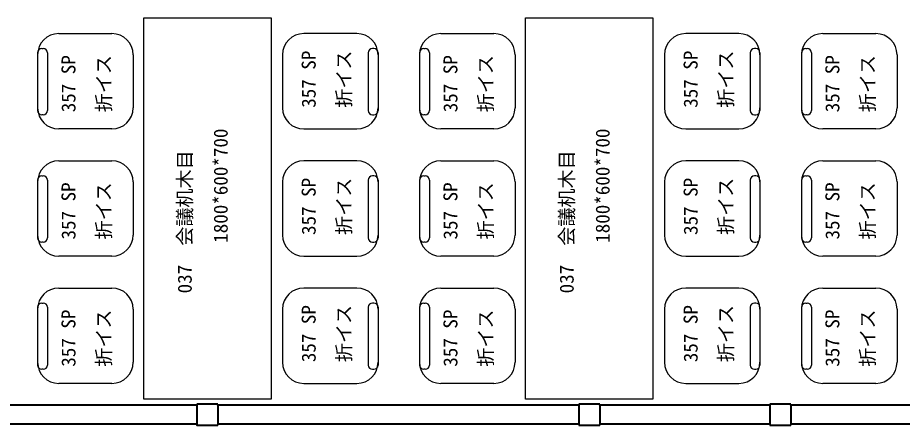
# Model space of a CAD drawing. Units: millimetres at full size, sheet at 1:60; details may follow other scales. Extents: x -23115 to 23713, y -14805 to 12672.
# Drawn here: x -9695 to -5526, y -13528 to -11605 of the extents above; entities that cross this region are included whole.
import ezdxf
from ezdxf.enums import TextEntityAlignment as Align

# ---------------------------------------------------------------- set-up
doc = ezdxf.new("R2010")
doc.units = ezdxf.units.MM
doc.header["$LTSCALE"] = 60
doc.layers.add('1-1', color=2, linetype='Continuous', lineweight=40)
doc.layers.add('1-3', color=7, linetype='Continuous', lineweight=25)
doc.styles.add('ＭＳ ゴシック', font='')
doc.styles.get('ＭＳ ゴシック').set_extended_font_data('MS Gothic')

msp = doc.modelspace()

# ---------------------------------------------------------------- linework, layer by layer
at = {"layer": '1-1'}
for p, q in [((-8850.64, -13432.75), (-10550.64, -13432.75)), ((-8850.64, -13432.75), (-8850.64, -13427.75)), ((-8750.64, -13427.75), (-8850.64, -13427.75)), ((-8750.64, -13432.75), (-8750.64, -13427.75)), ((-7050.64, -13432.75), (-8750.64, -13432.75)), ((-7050.64, -13432.75), (-7050.64, -13427.75)), ((-6950.64, -13427.75), (-7050.64, -13427.75)), ((-6950.64, -13432.75), (-6950.64, -13427.75)), ((-6150.64, -13432.75), (-6950.64, -13432.75)), ((-6150.64, -13432.75), (-6150.64, -13427.75)), ((-6050.64, -13427.75), (-6150.64, -13427.75)), ((-6050.64, -13432.75), (-6050.64, -13427.75)), ((-4350.64, -13432.75), (-6050.64, -13432.75)), ((-8850.64, -13522.75), (-10550.64, -13522.75)), ((-7050.64, -13522.75), (-8750.64, -13522.75)), ((-7050.64, -13527.75), (-6950.64, -13527.75)), ((-6150.64, -13522.75), (-6950.64, -13522.75)), ((-6150.64, -13527.75), (-6050.64, -13527.75)), ((-4350.64, -13522.75), (-6050.64, -13522.75))]:
    msp.add_line(p, q, dxfattribs=at)
for points in [[(-8850.64, -13432.75), (-8850.64, -13522.75), (-8850.64, -13527.75), (-8750.64, -13527.75)], [(-8750.64, -13432.75), (-8750.64, -13522.75), (-8750.64, -13527.75)], [(-7050.64, -13432.75), (-7050.64, -13522.75), (-7050.64, -13527.75)], [(-6950.64, -13432.75), (-6950.64, -13522.75), (-6950.64, -13527.75)], [(-6150.64, -13432.75), (-6150.64, -13522.75), (-6150.64, -13527.75)], [(-6050.64, -13432.75), (-6050.64, -13522.75), (-6050.64, -13527.75)]]:
    msp.add_lwpolyline(points, dxfattribs=at)
at = {"layer": '1-3'}
for p, q in [((-9500.64, -11680.11), (-9250.64, -11680.11)), ((-8096.35, -11680.11), (-8346.35, -11680.11)), ((-7700.64, -11680.11), (-7450.64, -11680.11)), ((-6296.35, -11680.11), (-6546.35, -11680.11)), ((-5900.64, -11680.11), (-5650.64, -11680.11)), ((-9580.64, -11751.08), (-9574.07, -11751.08)), ((-8016.35, -11751.08), (-8022.92, -11751.08)), ((-7780.64, -11751.08), (-7774.07, -11751.08)), ((-6216.35, -11751.08), (-6222.92, -11751.08)), ((-5980.64, -11751.08), (-5974.07, -11751.08)), ((-9600.64, -11771.08), (-9600.64, -12043.36)), ((-9554.08, -11771.08), (-9554.08, -12043.36)), ((-9150.64, -11780.11), (-9150.64, -12030.11)), ((-8446.35, -11780.11), (-8446.35, -12030.11)), ((-8042.92, -11771.08), (-8042.92, -12043.36)), ((-7996.35, -11771.08), (-7996.35, -12043.36)), ((-7800.64, -11771.08), (-7800.64, -12043.36)), ((-7754.08, -11771.08), (-7754.08, -12043.36)), ((-7350.64, -11780.11), (-7350.64, -12030.11)), ((-6646.35, -11780.11), (-6646.35, -12030.11)), ((-6242.92, -11771.08), (-6242.92, -12043.36)), ((-6196.35, -11771.08), (-6196.35, -12043.36)), ((-6000.64, -11771.08), (-6000.64, -12043.36)), ((-5954.08, -11771.08), (-5954.08, -12043.36)), ((-5550.64, -11780.11), (-5550.64, -12030.11)), ((-9574.07, -12063.36), (-9580.64, -12063.36)), ((-8022.92, -12063.36), (-8016.35, -12063.36)), ((-7774.07, -12063.36), (-7780.64, -12063.36)), ((-6222.92, -12063.36), (-6216.35, -12063.36)), ((-5974.07, -12063.36), (-5980.64, -12063.36)), ((-9250.64, -12130.11), (-9500.64, -12130.11)), ((-8346.35, -12130.11), (-8096.35, -12130.11)), ((-7450.64, -12130.11), (-7700.64, -12130.11)), ((-6546.35, -12130.11), (-6296.35, -12130.11)), ((-5650.64, -12130.11), (-5900.64, -12130.11)), ((-9500.64, -12280.11), (-9250.64, -12280.11)), ((-8096.35, -12280.11), (-8346.35, -12280.11)), ((-7700.64, -12280.11), (-7450.64, -12280.11)), ((-6296.35, -12280.11), (-6546.35, -12280.11)), ((-5900.64, -12280.11), (-5650.64, -12280.11)), ((-9600.64, -12371.08), (-9600.64, -12643.36)), ((-9580.64, -12351.08), (-9574.07, -12351.08)), ((-9554.08, -12371.08), (-9554.08, -12643.36)), ((-9150.64, -12380.11), (-9150.64, -12630.11)), ((-8446.35, -12380.11), (-8446.35, -12630.11)), ((-8042.92, -12371.08), (-8042.92, -12643.36)), ((-8016.35, -12351.08), (-8022.92, -12351.08)), ((-7996.35, -12371.08), (-7996.35, -12643.36)), ((-7800.64, -12371.08), (-7800.64, -12643.36)), ((-7780.64, -12351.08), (-7774.07, -12351.08)), ((-7754.08, -12371.08), (-7754.08, -12643.36)), ((-7350.64, -12380.11), (-7350.64, -12630.11)), ((-6646.35, -12380.11), (-6646.35, -12630.11)), ((-6242.92, -12371.08), (-6242.92, -12643.36)), ((-6216.35, -12351.08), (-6222.92, -12351.08)), ((-6196.35, -12371.08), (-6196.35, -12643.36)), ((-6000.64, -12371.08), (-6000.64, -12643.36)), ((-5980.64, -12351.08), (-5974.07, -12351.08)), ((-5954.08, -12371.08), (-5954.08, -12643.36)), ((-5550.64, -12380.11), (-5550.64, -12630.11)), ((-9574.07, -12663.36), (-9580.64, -12663.36)), ((-8022.92, -12663.36), (-8016.35, -12663.36)), ((-7774.07, -12663.36), (-7780.64, -12663.36)), ((-6222.92, -12663.36), (-6216.35, -12663.36)), ((-5974.07, -12663.36), (-5980.64, -12663.36)), ((-9250.64, -12730.11), (-9500.64, -12730.11)), ((-8346.35, -12730.11), (-8096.35, -12730.11)), ((-7450.64, -12730.11), (-7700.64, -12730.11)), ((-6546.35, -12730.11), (-6296.35, -12730.11)), ((-5650.64, -12730.11), (-5900.64, -12730.11)), ((-9500.64, -12880.11), (-9250.64, -12880.11)), ((-8096.35, -12880.11), (-8346.35, -12880.11)), ((-7700.64, -12880.11), (-7450.64, -12880.11)), ((-6296.35, -12880.11), (-6546.35, -12880.11)), ((-5900.64, -12880.11), (-5650.64, -12880.11)), ((-9580.64, -12951.08), (-9574.07, -12951.08)), ((-8016.35, -12951.08), (-8022.92, -12951.08)), ((-7780.64, -12951.08), (-7774.07, -12951.08)), ((-6216.35, -12951.08), (-6222.92, -12951.08)), ((-5980.64, -12951.08), (-5974.07, -12951.08)), ((-9600.64, -12971.08), (-9600.64, -13243.36)), ((-9554.08, -12971.08), (-9554.08, -13243.36)), ((-9150.64, -12980.11), (-9150.64, -13230.11)), ((-8446.35, -12980.11), (-8446.35, -13230.11)), ((-8042.92, -12971.08), (-8042.92, -13243.36)), ((-7996.35, -12971.08), (-7996.35, -13243.36)), ((-7800.64, -12971.08), (-7800.64, -13243.36)), ((-7754.08, -12971.08), (-7754.08, -13243.36)), ((-7350.64, -12980.11), (-7350.64, -13230.11)), ((-6646.35, -12980.11), (-6646.35, -13230.11)), ((-6242.92, -12971.08), (-6242.92, -13243.36)), ((-6196.35, -12971.08), (-6196.35, -13243.36)), ((-6000.64, -12971.08), (-6000.64, -13243.36)), ((-5954.08, -12971.08), (-5954.08, -13243.36)), ((-5550.64, -12980.11), (-5550.64, -13230.11)), ((-9574.07, -13263.36), (-9580.64, -13263.36)), ((-8022.92, -13263.36), (-8016.35, -13263.36)), ((-7774.07, -13263.36), (-7780.64, -13263.36)), ((-6222.92, -13263.36), (-6216.35, -13263.36)), ((-5974.07, -13263.36), (-5980.64, -13263.36)), ((-9250.64, -13330.11), (-9500.64, -13330.11)), ((-8346.35, -13330.11), (-8096.35, -13330.11)), ((-7450.64, -13330.11), (-7700.64, -13330.11)), ((-6546.35, -13330.11), (-6296.35, -13330.11)), ((-5650.64, -13330.11), (-5900.64, -13330.11))]:
    msp.add_line(p, q, dxfattribs=at)
for points in [[(-8500.64, -13405.11), (-9100.64, -13405.11), (-9100.64, -11605.11), (-8500.64, -11605.11)], [(-6700.64, -13405.11), (-7300.64, -13405.11), (-7300.64, -11605.11), (-6700.64, -11605.11)]]:
    msp.add_lwpolyline(points, close=True, dxfattribs=at)
for centre, radius, start, end in [((-9500.64, -11780.11), 100, 90, 180), ((-9250.64, -11780.11), 100, 0, 90), ((-8346.35, -11780.11), 100, 90, 180), ((-8096.35, -11780.11), 100, 0, 90), ((-7700.64, -11780.11), 100, 90, 180), ((-7450.64, -11780.11), 100, 0, 90), ((-6546.35, -11780.11), 100, 90, 180), ((-6296.35, -11780.11), 100, 0, 90), ((-5900.64, -11780.11), 100, 90, 180), ((-5650.64, -11780.11), 100, 0, 90), ((-9580.64, -11771.08), 20, 90, 180), ((-9574.07, -11771.08), 20, 0, 90), ((-8022.92, -11771.08), 20, 90, 180), ((-8016.35, -11771.08), 20, 0, 90), ((-7780.64, -11771.08), 20, 90, 180), ((-7774.07, -11771.08), 20, 0, 90), ((-6222.92, -11771.08), 20, 90, 180), ((-6216.35, -11771.08), 20, 0, 90), ((-5980.64, -11771.08), 20, 90, 180), ((-5974.07, -11771.08), 20, 0, 90), ((-9500.64, -12030.11), 100, 180, 270), ((-9580.64, -12043.36), 20, 180, 270), ((-9574.07, -12043.36), 20, 270, 0), ((-9250.64, -12030.11), 100, 270, 0), ((-8346.35, -12030.11), 100, 180, 270), ((-8096.35, -12030.11), 100, 270, 0), ((-8022.92, -12043.36), 20, 180, 270), ((-8016.35, -12043.36), 20, 270, 0), ((-7700.64, -12030.11), 100, 180, 270), ((-7780.64, -12043.36), 20, 180, 270), ((-7774.07, -12043.36), 20, 270, 0), ((-7450.64, -12030.11), 100, 270, 0), ((-6546.35, -12030.11), 100, 180, 270), ((-6296.35, -12030.11), 100, 270, 0), ((-6222.92, -12043.36), 20, 180, 270), ((-6216.35, -12043.36), 20, 270, 0), ((-5900.64, -12030.11), 100, 180, 270), ((-5980.64, -12043.36), 20, 180, 270), ((-5974.07, -12043.36), 20, 270, 0), ((-5650.64, -12030.11), 100, 270, 0), ((-9500.64, -12380.11), 100, 90, 180), ((-9250.64, -12380.11), 100, 0, 90), ((-8346.35, -12380.11), 100, 90, 180), ((-8096.35, -12380.11), 100, 0, 90), ((-7700.64, -12380.11), 100, 90, 180), ((-7450.64, -12380.11), 100, 0, 90), ((-6546.35, -12380.11), 100, 90, 180), ((-6296.35, -12380.11), 100, 0, 90), ((-5900.64, -12380.11), 100, 90, 180), ((-5650.64, -12380.11), 100, 0, 90), ((-9580.64, -12371.08), 20, 90, 180), ((-9574.07, -12371.08), 20, 0, 90), ((-8022.92, -12371.08), 20, 90, 180), ((-8016.35, -12371.08), 20, 0, 90), ((-7780.64, -12371.08), 20, 90, 180), ((-7774.07, -12371.08), 20, 0, 90), ((-6222.92, -12371.08), 20, 90, 180), ((-6216.35, -12371.08), 20, 0, 90), ((-5980.64, -12371.08), 20, 90, 180), ((-5974.07, -12371.08), 20, 0, 90), ((-9500.64, -12630.11), 100, 180, 270), ((-9250.64, -12630.11), 100, 270, 0), ((-8346.35, -12630.11), 100, 180, 270), ((-8096.35, -12630.11), 100, 270, 0), ((-7700.64, -12630.11), 100, 180, 270), ((-7450.64, -12630.11), 100, 270, 0), ((-6546.35, -12630.11), 100, 180, 270), ((-6296.35, -12630.11), 100, 270, 0), ((-5900.64, -12630.11), 100, 180, 270), ((-5650.64, -12630.11), 100, 270, 0), ((-9580.64, -12643.36), 20, 180, 270), ((-9574.07, -12643.36), 20, 270, 0), ((-8022.92, -12643.36), 20, 180, 270), ((-8016.35, -12643.36), 20, 270, 0), ((-7780.64, -12643.36), 20, 180, 270), ((-7774.07, -12643.36), 20, 270, 0), ((-6222.92, -12643.36), 20, 180, 270), ((-6216.35, -12643.36), 20, 270, 0), ((-5980.64, -12643.36), 20, 180, 270), ((-5974.07, -12643.36), 20, 270, 0), ((-9500.64, -12980.11), 100, 90, 180), ((-9250.64, -12980.11), 100, 0, 90), ((-8346.35, -12980.11), 100, 90, 180), ((-8096.35, -12980.11), 100, 0, 90), ((-7700.64, -12980.11), 100, 90, 180), ((-7450.64, -12980.11), 100, 0, 90), ((-6546.35, -12980.11), 100, 90, 180), ((-6296.35, -12980.11), 100, 0, 90), ((-5900.64, -12980.11), 100, 90, 180), ((-5650.64, -12980.11), 100, 0, 90), ((-9580.64, -12971.08), 20, 90, 180), ((-9574.07, -12971.08), 20, 0, 90), ((-8022.92, -12971.08), 20, 90, 180), ((-8016.35, -12971.08), 20, 0, 90), ((-7780.64, -12971.08), 20, 90, 180), ((-7774.07, -12971.08), 20, 0, 90), ((-6222.92, -12971.08), 20, 90, 180), ((-6216.35, -12971.08), 20, 0, 90), ((-5980.64, -12971.08), 20, 90, 180), ((-5974.07, -12971.08), 20, 0, 90), ((-9500.64, -13230.11), 100, 180, 270), ((-9580.64, -13243.36), 20, 180, 270), ((-9574.07, -13243.36), 20, 270, 0), ((-9250.64, -13230.11), 100, 270, 0), ((-8346.35, -13230.11), 100, 180, 270), ((-8096.35, -13230.11), 100, 270, 0), ((-8022.92, -13243.36), 20, 180, 270), ((-8016.35, -13243.36), 20, 270, 0), ((-7700.64, -13230.11), 100, 180, 270), ((-7780.64, -13243.36), 20, 180, 270), ((-7774.07, -13243.36), 20, 270, 0), ((-7450.64, -13230.11), 100, 270, 0), ((-6546.35, -13230.11), 100, 180, 270), ((-6296.35, -13230.11), 100, 270, 0), ((-6222.92, -13243.36), 20, 180, 270), ((-6216.35, -13243.36), 20, 270, 0), ((-5900.64, -13230.11), 100, 180, 270), ((-5980.64, -13243.36), 20, 180, 270), ((-5974.07, -13243.36), 20, 270, 0), ((-5650.64, -13230.11), 100, 270, 0)]:
    msp.add_arc(centre, radius, start, end, dxfattribs=at)

# ---------------------------------------------------------------- texts
at = {"layer": '1-3', "color": 4, "style": 'ＭＳ ゴシック'}
for s, p in [('357 SP', (-9402.39, -12051.33)), ('折イス', (-9236.45, -12051.33)), ('357 SP', (-8270.4, -12029.97)), ('折イス', (-8104.46, -12029.97)), ('357 SP', (-7602.39, -12051.33)), ('折イス', (-7436.45, -12051.33)), ('357 SP', (-6470.4, -12029.97)), ('折イス', (-6304.46, -12029.97)), ('357 SP', (-5802.39, -12051.33)), ('折イス', (-5636.45, -12051.33)), ('1800*600*700', (-8685.19, -12666.75)), ('1800*600*700', (-6885.19, -12666.75)), ('037\u3000会議机木目', (-8854.52, -12905.36)), ('037\u3000会議机木目', (-7054.52, -12905.36)), ('357 SP', (-8270.4, -12629.97)), ('折イス', (-8104.46, -12629.97)), ('357 SP', (-6470.4, -12629.97)), ('折イス', (-6304.46, -12629.97)), ('357 SP', (-9402.39, -12651.33)), ('折イス', (-9236.45, -12651.33)), ('357 SP', (-7602.39, -12651.33)), ('折イス', (-7436.45, -12651.33)), ('357 SP', (-5802.39, -12651.33)), ('折イス', (-5636.45, -12651.33)), ('357 SP', (-8270.4, -13229.97)), ('357 SP', (-6470.4, -13229.97)), ('357 SP', (-9402.39, -13251.33)), ('折イス', (-9236.45, -13251.33)), ('折イス', (-8104.46, -13229.97)), ('357 SP', (-7602.39, -13251.33)), ('折イス', (-7436.45, -13251.33)), ('折イス', (-6304.46, -13229.97)), ('357 SP', (-5802.39, -13251.33)), ('折イス', (-5636.45, -13251.33))]:
    msp.add_text(s, height=65.98, rotation=90, dxfattribs=at).set_placement(p, align=Align.BOTTOM_LEFT)

doc.saveas('drawing.dxf')
